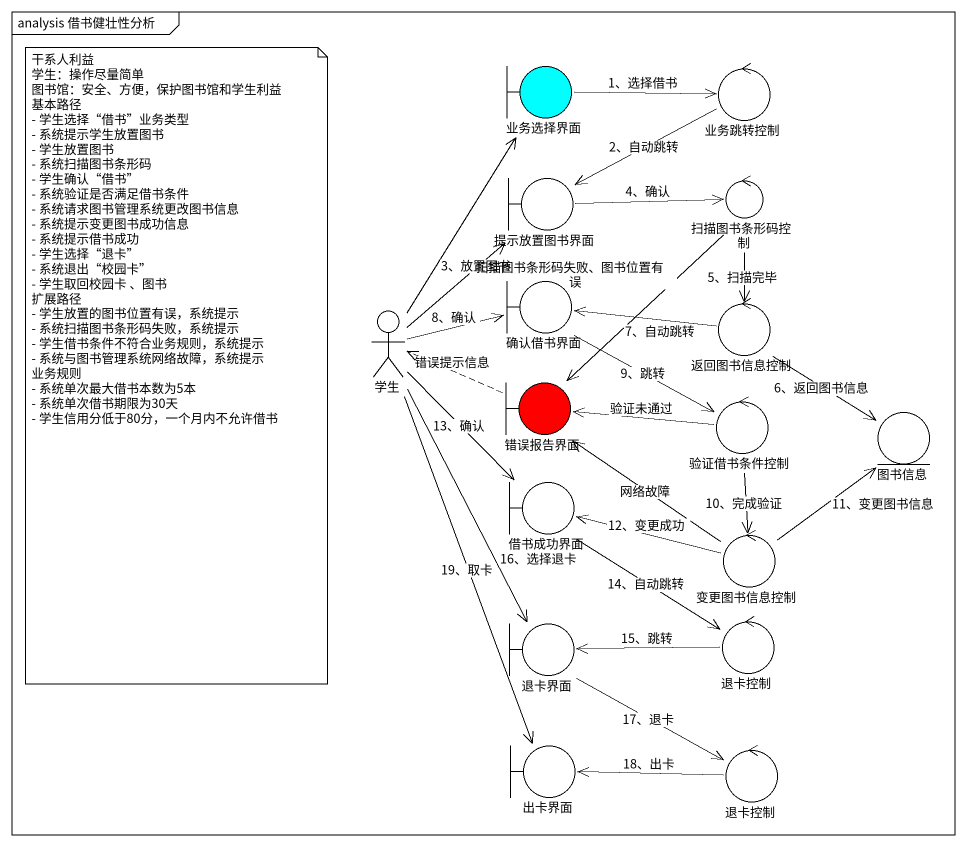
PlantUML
@startuml
mainframe analysis 借书健壮性分析
boundary 业务选择界面 #00FFFF
control 业务跳转控制
boundary 提示放置图书界面
control 扫描图书条形码控制
actor 学生
boundary 确认借书界面
control 返回图书信息控制
boundary 错误报告界面 #FF0000
control 验证借书条件控制
entity 图书信息
boundary 借书成功界面
control 变更图书信息控制
boundary 退卡界面
control 退卡控制
boundary 出卡界面
control "退卡控制" as 退卡控制_2
业务选择界面 -right-> 业务跳转控制 : 1、选择借书
业务跳转控制 -left-> 提示放置图书界面 : 2、自动跳转
提示放置图书界面 -right-> 扫描图书条形码控制 : 4、确认
扫描图书条形码控制 --> 返回图书信息控制 : 5、扫描完毕
扫描图书条形码控制 --> 错误报告界面 : 扫描图书条形码失败、图书位置有误
学生 -up-> 业务选择界面
学生 -up-> 提示放置图书界面 : 3、放置图书
学生 -right-> 确认借书界面 : 8、确认
学生 --> 借书成功界面 : 13、确认
学生 --> 退卡界面 : 16、选择退卡
学生 --> 出卡界面 : 19、取卡
确认借书界面 --> 验证借书条件控制 : 9、跳转
返回图书信息控制 -left-> 确认借书界面 : 7、自动跳转
返回图书信息控制 --> 图书信息 : 6、返回图书信息
错误报告界面 .left.> 学生 : 错误提示信息
验证借书条件控制 -left-> 错误报告界面 : 验证未通过
验证借书条件控制 --> 变更图书信息控制 : 10、完成验证
借书成功界面 --> 退卡控制 : 14、自动跳转
变更图书信息控制 -up-> 错误报告界面 : 网络故障
变更图书信息控制 -up-> 图书信息 : 11、变更图书信息
变更图书信息控制 -left-> 借书成功界面 : 12、变更成功
退卡界面 --> 退卡控制_2 : 17、退卡
退卡控制 -left-> 退卡界面 : 15、跳转
退卡控制_2 -left-> 出卡界面 : 18、出卡
note as N1
  干系人利益
  学生：操作尽量简单
  图书馆：安全、方便，保护图书馆和学生利益
  基本路径
  - 学生选择“借书”业务类型
  - 系统提示学生放置图书
  - 学生放置图书
  - 系统扫描图书条形码
  - 学生确认“借书”
  - 系统验证是否满足借书条件
  - 系统请求图书管理系统更改图书信息
  - 系统提示变更图书成功信息
  - 系统提示借书成功
  - 学生选择“退卡”
  - 系统退出“校园卡”
  - 学生取回校园卡 、图书
  扩展路径
  - 学生放置的图书位置有误，系统提示
  - 系统扫描图书条形码失败，系统提示
  - 学生借书条件不符合业务规则，系统提示
  - 系统与图书管理系统网络故障，系统提示
  业务规则
  - 系统单次最大借书本数为5本
  - 系统单次借书期限为30天
  - 学生信用分低于80分，一个月内不允许借书
end note
@enduml
